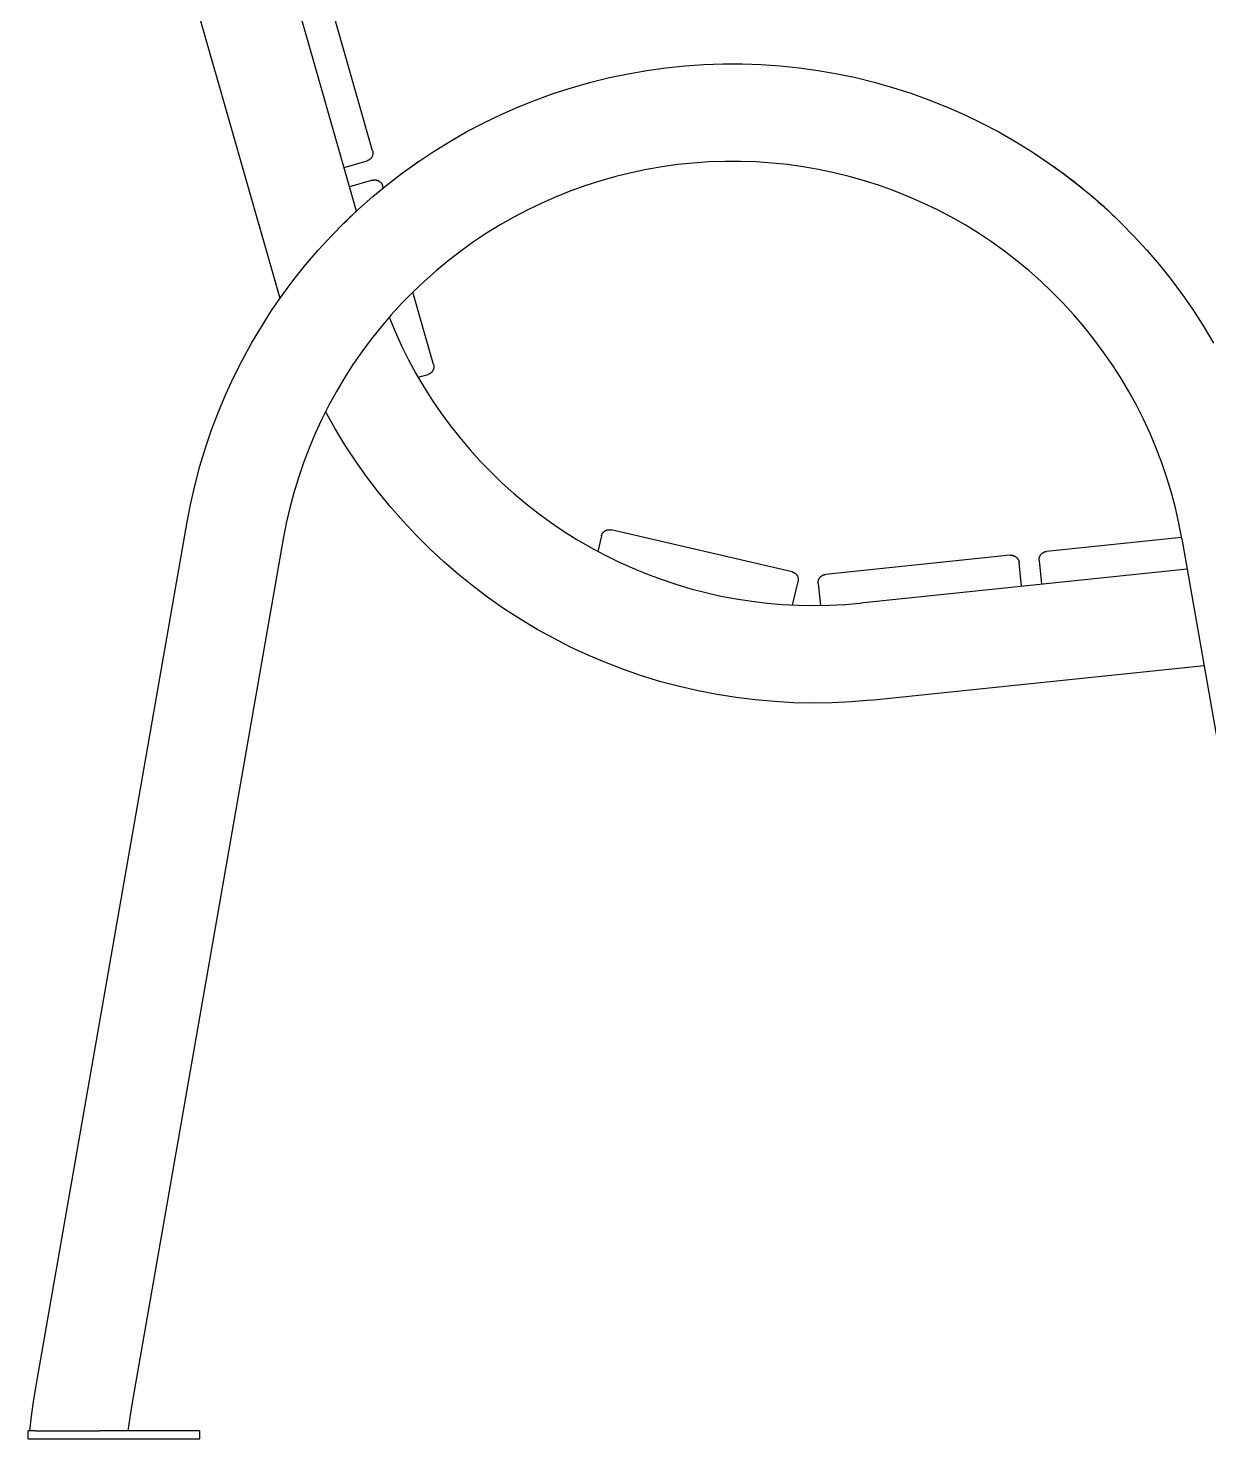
# Model space of a CAD drawing. Header units: millimetres. Extents: x -2163 to 4354, y -841 to 3711.
# Drawn here: x 1582 to 2167, y 2397 to 3096 of the extents above; entities that cross this region are included whole.
import ezdxf

# ---------------------------------------------------------------- set-up
doc = ezdxf.new("R2010")
doc.units = ezdxf.units.MM
doc.header["$MEASUREMENT"] = 0
doc.layers.add('Utwórz2D linie widoczne', color=7, linetype='Continuous', true_color=0x000000)

msp = doc.modelspace()

# ---------------------------------------------------------------- linework, layer by layer
at = {"layer": 'Utwórz2D linie widoczne'}
for p, q in [((1744.72, 3005.2), (1685.01, 3214.36)), ((1706.84, 2961.94), (1638.57, 3201.1)), ((1752.68, 3035.04), (1727.43, 3123.51)), ((1879.2, 3073.22), (1888.52, 3074.84)), ((1888.52, 3074.84), (1897.89, 3076.14)), ((1897.89, 3076.14), (1907.3, 3077.12)), ((1907.3, 3077.12), (1916.74, 3077.77)), ((1916.74, 3077.77), (1926.19, 3078.1)), ((1926.19, 3078.1), (1935.65, 3078.1)), ((1935.65, 3078.1), (1945.11, 3077.77)), ((1945.11, 3077.77), (1954.54, 3077.12)), ((1954.54, 3077.12), (1963.95, 3076.14)), ((1963.95, 3076.14), (1973.32, 3074.84)), ((1973.32, 3074.84), (1982.64, 3073.22)), ((1842.65, 3063.54), (1851.66, 3066.43)), ((1851.66, 3066.43), (1860.76, 3069.01)), ((1860.76, 3069.01), (1869.94, 3071.27)), ((1869.94, 3071.27), (1879.2, 3073.22)), ((1982.64, 3073.22), (1991.9, 3071.27)), ((1991.9, 3071.27), (2001.09, 3069.01)), ((2001.09, 3069.01), (2010.19, 3066.43)), ((2010.19, 3066.43), (2019.19, 3063.54)), ((1824.96, 3056.84), (1833.75, 3060.34)), ((1833.75, 3060.34), (1842.65, 3063.54)), ((2019.19, 3063.54), (2028.1, 3060.34)), ((2028.1, 3060.34), (2036.88, 3056.84)), ((1807.78, 3048.93), (1816.3, 3053.03)), ((1816.3, 3053.03), (1824.96, 3056.84)), ((2036.88, 3056.84), (2045.54, 3053.03)), ((2045.54, 3053.03), (2054.07, 3048.93)), ((1799.4, 3044.53), (1807.78, 3048.93)), ((2054.07, 3048.93), (2062.44, 3044.53)), ((1783.13, 3034.89), (1791.18, 3039.85)), ((1791.18, 3039.85), (1799.4, 3044.53)), ((2062.44, 3044.53), (2070.67, 3039.85)), ((2070.67, 3039.85), (2078.72, 3034.89)), ((1752.04, 3031.55), (1751.95, 3031.44)), ((1752.12, 3031.66), (1752.04, 3031.55)), ((1752.19, 3031.77), (1752.12, 3031.66)), ((1752.27, 3031.88), (1752.19, 3031.77)), ((1752.33, 3032), (1752.27, 3031.88)), ((1752.4, 3032.12), (1752.33, 3032)), ((1752.46, 3032.25), (1752.4, 3032.12)), ((1752.52, 3032.37), (1752.46, 3032.25)), ((1752.57, 3032.5), (1752.52, 3032.37)), ((1752.61, 3032.63), (1752.57, 3032.5)), ((1752.66, 3032.76), (1752.61, 3032.63)), ((1752.7, 3032.89), (1752.66, 3032.76)), ((1752.68, 3035.04), (1752.72, 3034.91)), ((1752.73, 3033.02), (1752.7, 3032.89)), ((1752.72, 3034.91), (1752.75, 3034.78)), ((1752.76, 3033.15), (1752.73, 3033.02)), ((1752.75, 3034.78), (1752.78, 3034.65)), ((1752.78, 3033.29), (1752.76, 3033.15)), ((1752.78, 3034.65), (1752.8, 3034.51)), ((1752.8, 3033.42), (1752.78, 3033.29)), ((1752.8, 3034.51), (1752.82, 3034.38)), ((1752.82, 3033.56), (1752.8, 3033.42)), ((1752.82, 3034.38), (1752.83, 3034.24)), ((1752.83, 3033.69), (1752.82, 3033.56)), ((1752.83, 3034.24), (1752.84, 3034.1)), ((1752.84, 3033.83), (1752.83, 3033.69)), ((1752.84, 3034.1), (1752.84, 3033.97)), ((1752.84, 3033.97), (1752.84, 3033.83)), ((1775.25, 3029.65), (1783.13, 3034.89)), ((2078.72, 3034.89), (2086.6, 3029.65)), ((1738.54, 3026.85), (1749.94, 3030.1)), ((1750.07, 3030.14), (1749.94, 3030.1)), ((1750.2, 3030.18), (1750.07, 3030.14)), ((1750.32, 3030.23), (1750.2, 3030.18)), ((1750.45, 3030.29), (1750.32, 3030.23)), ((1750.57, 3030.34), (1750.45, 3030.29)), ((1750.7, 3030.4), (1750.57, 3030.34)), ((1750.82, 3030.47), (1750.7, 3030.4)), ((1750.93, 3030.54), (1750.82, 3030.47)), ((1751.05, 3030.61), (1750.93, 3030.54)), ((1751.16, 3030.69), (1751.05, 3030.61)), ((1751.27, 3030.77), (1751.16, 3030.69)), ((1751.38, 3030.86), (1751.27, 3030.77)), ((1751.48, 3030.94), (1751.38, 3030.86)), ((1751.58, 3031.04), (1751.48, 3030.94)), ((1751.68, 3031.13), (1751.58, 3031.04)), ((1751.78, 3031.23), (1751.68, 3031.13)), ((1751.87, 3031.33), (1751.78, 3031.23)), ((1751.95, 3031.44), (1751.87, 3031.33)), ((1767.55, 3024.15), (1775.25, 3029.65)), ((1771.83, 3027.26), (1773.09, 3028.15)), ((1773.1, 3028.16), (1774.37, 3029.04)), ((1774.37, 3029.05), (1775.64, 3029.93)), ((1888.31, 3025.79), (1880.69, 3024.18)), ((1895.99, 3027.12), (1888.31, 3025.79)), ((1903.71, 3028.2), (1895.99, 3027.12)), ((1911.46, 3029), (1903.71, 3028.2)), ((1919.24, 3029.54), (1911.46, 3029)), ((1927.03, 3029.81), (1919.24, 3029.54)), ((1934.82, 3029.81), (1927.03, 3029.81)), ((1942.61, 3029.54), (1934.82, 3029.81)), ((1950.38, 3029), (1942.61, 3029.54)), ((1958.13, 3028.2), (1950.38, 3029)), ((1965.85, 3027.12), (1958.13, 3028.2)), ((1973.53, 3025.79), (1965.85, 3027.12)), ((1981.16, 3024.18), (1973.53, 3025.79)), ((2086.6, 3029.65), (2094.29, 3024.15)), ((2090.02, 3027.26), (2091.28, 3026.35)), ((2091.29, 3026.35), (2092.54, 3025.44)), ((2092.55, 3025.43), (2093.79, 3024.52)), ((1752.68, 3020.48), (1741.29, 3017.23)), ((1752.68, 3020.48), (1752.81, 3020.52)), ((1752.76, 3012.36), (1760.06, 3018.38)), ((1752.81, 3020.52), (1752.95, 3020.55)), ((1752.95, 3020.55), (1753.08, 3020.58)), ((1753.08, 3020.58), (1753.22, 3020.6)), ((1753.22, 3020.6), (1753.35, 3020.61)), ((1753.35, 3020.61), (1753.49, 3020.63)), ((1753.49, 3020.63), (1753.62, 3020.63)), ((1753.62, 3020.63), (1753.76, 3020.64)), ((1753.76, 3020.64), (1753.9, 3020.64)), ((1753.9, 3020.64), (1754.03, 3020.63)), ((1754.03, 3020.63), (1754.17, 3020.62)), ((1754.17, 3020.62), (1754.31, 3020.6)), ((1754.31, 3020.6), (1754.44, 3020.58)), ((1754.44, 3020.58), (1754.57, 3020.56)), ((1754.57, 3020.56), (1754.71, 3020.53)), ((1754.71, 3020.53), (1754.84, 3020.49)), ((1754.84, 3020.49), (1754.97, 3020.46)), ((1754.97, 3020.46), (1755.1, 3020.41)), ((1755.1, 3020.41), (1755.23, 3020.37)), ((1755.23, 3020.37), (1755.36, 3020.31)), ((1755.36, 3020.31), (1755.48, 3020.26)), ((1755.48, 3020.26), (1755.6, 3020.2)), ((1755.6, 3020.2), (1755.72, 3020.13)), ((1755.72, 3020.13), (1755.84, 3020.07)), ((1755.84, 3020.07), (1755.96, 3019.99)), ((1755.96, 3019.99), (1756.07, 3019.92)), ((1756.07, 3019.92), (1756.18, 3019.84)), ((1756.18, 3019.84), (1756.29, 3019.75)), ((1756.29, 3019.75), (1756.39, 3019.67)), ((1756.39, 3019.67), (1756.5, 3019.57)), ((1756.5, 3019.57), (1756.59, 3019.48)), ((1756.59, 3019.48), (1756.69, 3019.38)), ((1756.69, 3019.38), (1756.78, 3019.28)), ((1756.78, 3019.28), (1756.87, 3019.18)), ((1756.87, 3019.18), (1756.96, 3019.07)), ((1756.96, 3019.07), (1757.04, 3018.96)), ((1757.04, 3018.96), (1757.11, 3018.85)), ((1757.11, 3018.85), (1757.19, 3018.73)), ((1757.19, 3018.73), (1757.26, 3018.62)), ((1757.26, 3018.62), (1757.32, 3018.5)), ((1757.32, 3018.5), (1757.38, 3018.37)), ((1757.38, 3018.37), (1757.44, 3018.25)), ((1757.44, 3018.25), (1757.49, 3018.12)), ((1757.49, 3018.12), (1757.54, 3018)), ((1757.54, 3018), (1757.59, 3017.87)), ((1757.59, 3017.87), (1757.63, 3017.74)), ((1757.93, 3016.67), (1757.63, 3017.74)), ((1760.06, 3018.38), (1767.55, 3024.15)), ((1858.2, 3017.81), (1850.87, 3015.18)), ((1865.62, 3020.2), (1858.2, 3017.81)), ((1873.12, 3022.32), (1865.62, 3020.2)), ((1880.69, 3024.18), (1873.12, 3022.32)), ((1988.72, 3022.32), (1981.16, 3024.18)), ((1996.22, 3020.2), (1988.72, 3022.32)), ((2003.64, 3017.81), (1996.22, 3020.2)), ((2010.98, 3015.18), (2003.64, 3017.81)), ((2093.8, 3024.51), (2095.04, 3023.59)), ((2094.29, 3024.15), (2101.79, 3018.38)), ((2095.06, 3023.58), (2096.29, 3022.65)), ((2096.3, 3022.64), (2097.52, 3021.71)), ((2097.54, 3021.7), (2098.76, 3020.76)), ((2098.78, 3020.75), (2099.99, 3019.8)), ((2100.01, 3019.79), (2101.21, 3018.84)), ((2101.24, 3018.82), (2102.43, 3017.87)), ((2101.79, 3018.38), (2109.08, 3012.36)), ((2102.46, 3017.85), (2103.64, 3016.89)), ((1745.68, 3006.09), (1752.76, 3012.36)), ((1843.63, 3012.29), (1836.5, 3009.15)), ((1850.87, 3015.18), (1843.63, 3012.29)), ((2018.22, 3012.29), (2010.98, 3015.18)), ((2025.35, 3009.15), (2018.22, 3012.29)), ((2103.67, 3016.87), (2104.85, 3015.9)), ((2104.88, 3015.88), (2106.06, 3014.91)), ((2106.08, 3014.89), (2107.25, 3013.91)), ((2107.28, 3013.89), (2108.45, 3012.9)), ((2108.47, 3012.88), (2109.63, 3011.89)), ((2109.08, 3012.36), (2116.17, 3006.09)), ((2109.66, 3011.87), (2110.82, 3010.86)), ((2110.84, 3010.85), (2111.99, 3009.84)), ((1738.82, 2999.58), (1745.68, 3006.09)), ((1744.06, 3004.59), (1744.72, 3005.2)), ((1829.47, 3005.77), (1822.57, 3002.15)), ((1836.5, 3009.15), (1829.47, 3005.77)), ((2032.37, 3005.77), (2025.35, 3009.15)), ((2039.27, 3002.15), (2032.37, 3005.77)), ((2112.01, 3009.82), (2113.16, 3008.8)), ((2113.18, 3008.78), (2114.33, 3007.76)), ((2114.34, 3007.74), (2115.49, 3006.71)), ((2115.5, 3006.7), (2116.64, 3005.65)), ((2116.17, 3006.09), (2123.03, 2999.58)), ((2116.65, 3005.64), (2117.79, 3004.59)), ((2117.8, 3004.58), (2118.93, 3003.52)), ((1732.18, 2992.83), (1738.82, 2999.58)), ((1736.22, 2996.99), (1737.3, 2998.08)), ((1737.32, 2998.09), (1738.42, 2999.18)), ((1738.42, 2999.19), (1739.53, 3000.28)), ((1739.54, 3000.28), (1741.78, 3002.44)), ((1741.78, 3002.45), (1742.59, 3003.21)), ((1815.8, 2998.3), (1809.16, 2994.21)), ((1822.57, 3002.15), (1815.8, 2998.3)), ((2046.05, 2998.3), (2039.27, 3002.15)), ((2052.68, 2994.21), (2046.05, 2998.3)), ((2118.93, 3003.52), (2120.06, 3002.45)), ((2120.07, 3002.44), (2122.31, 3000.28)), ((2123.03, 2999.58), (2129.66, 2992.83)), ((1725.79, 2985.86), (1732.18, 2992.83)), ((1802.67, 2989.9), (1796.34, 2985.36)), ((1809.16, 2994.21), (1802.67, 2989.9)), ((2059.17, 2989.9), (2052.68, 2994.21)), ((2065.51, 2985.36), (2059.17, 2989.9)), ((2129.66, 2992.83), (2136.06, 2985.86)), ((1719.63, 2978.68), (1725.79, 2985.86)), ((1796.34, 2985.36), (1790.16, 2980.61)), ((2071.69, 2980.61), (2065.51, 2985.36)), ((2136.06, 2985.86), (2142.21, 2978.68)), ((1713.73, 2971.28), (1719.63, 2978.68)), ((1784.15, 2975.65), (1778.31, 2970.48)), ((1790.16, 2980.61), (1784.15, 2975.65)), ((2077.7, 2975.65), (2071.69, 2980.61)), ((2083.53, 2970.48), (2077.7, 2975.65)), ((2142.21, 2978.68), (2148.11, 2971.28)), ((1708.09, 2963.69), (1713.73, 2971.28)), ((1778.31, 2970.48), (1772.66, 2965.12)), ((2089.18, 2965.12), (2083.53, 2970.48)), ((2148.11, 2971.28), (2153.76, 2963.69)), ((1702.71, 2955.91), (1708.09, 2963.69)), ((1772.66, 2965.12), (1767.2, 2959.56)), ((1782.88, 2929.27), (1772.65, 2965.11)), ((2094.65, 2959.56), (2089.18, 2965.12)), ((2153.76, 2963.69), (2159.13, 2955.91)), ((1697.61, 2947.94), (1702.71, 2955.91)), ((1767.2, 2959.56), (1761.93, 2953.82)), ((2099.92, 2953.82), (2094.65, 2959.56)), ((2159.13, 2955.91), (2164.24, 2947.94)), ((1692.78, 2939.81), (1697.61, 2947.94)), ((1756.86, 2947.9), (1752, 2941.81)), ((1761.93, 2953.82), (1756.86, 2947.9)), ((1760.88, 2952.63), (1763.84, 2945.51)), ((2104.99, 2947.9), (2099.92, 2953.82)), ((2109.85, 2941.81), (2104.99, 2947.9)), ((2164.24, 2947.94), (2169.07, 2939.81)), ((1752, 2941.81), (1747.35, 2935.55)), ((1763.84, 2945.51), (1767.04, 2938.49)), ((2114.5, 2935.55), (2109.85, 2941.81)), ((1688.24, 2931.51), (1692.78, 2939.81)), ((1747.35, 2935.55), (1742.92, 2929.14)), ((1767.04, 2938.49), (1770.48, 2931.59)), ((2118.93, 2929.14), (2114.5, 2935.55)), ((1683.98, 2923.06), (1688.24, 2931.51)), ((1742.92, 2929.14), (1738.71, 2922.58)), ((1770.48, 2931.59), (1774.15, 2924.81)), ((1782.81, 2926.85), (1782.76, 2926.72)), ((1782.85, 2926.98), (1782.81, 2926.85)), ((1782.89, 2927.11), (1782.85, 2926.98)), ((1782.88, 2929.27), (1782.92, 2929.14)), ((1782.93, 2927.24), (1782.89, 2927.11)), ((1782.92, 2929.14), (1782.95, 2929.01)), ((1782.96, 2927.38), (1782.93, 2927.24)), ((1782.95, 2929.01), (1782.97, 2928.87)), ((1782.98, 2927.51), (1782.96, 2927.38)), ((1782.97, 2928.87), (1783, 2928.74)), ((1783, 2927.65), (1782.98, 2927.51)), ((1783, 2928.74), (1783.01, 2928.6)), ((1783.02, 2927.78), (1783, 2927.65)), ((1783.01, 2928.6), (1783.02, 2928.46)), ((1783.02, 2928.46), (1783.03, 2928.33)), ((1783.03, 2927.92), (1783.02, 2927.78)), ((1783.03, 2928.33), (1783.04, 2928.19)), ((1783.04, 2928.19), (1783.03, 2928.06)), ((1783.03, 2928.06), (1783.03, 2927.92)), ((2123.13, 2922.58), (2118.93, 2929.14)), ((1680.02, 2914.47), (1683.98, 2923.06)), ((1738.71, 2922.58), (1734.74, 2915.88)), ((1774.15, 2924.81), (1778.05, 2918.16)), ((1775.22, 2922.92), (1780.13, 2924.33)), ((1780.26, 2924.37), (1780.13, 2924.33)), ((1780.39, 2924.41), (1780.26, 2924.37)), ((1780.52, 2924.46), (1780.39, 2924.41)), ((1780.65, 2924.51), (1780.52, 2924.46)), ((1780.77, 2924.57), (1780.65, 2924.51)), ((1780.89, 2924.63), (1780.77, 2924.57)), ((1781.01, 2924.7), (1780.89, 2924.63)), ((1781.13, 2924.76), (1781.01, 2924.7)), ((1781.25, 2924.84), (1781.13, 2924.76)), ((1781.36, 2924.92), (1781.25, 2924.84)), ((1781.47, 2925), (1781.36, 2924.92)), ((1781.57, 2925.08), (1781.47, 2925)), ((1781.68, 2925.17), (1781.57, 2925.08)), ((1781.78, 2925.26), (1781.68, 2925.17)), ((1781.88, 2925.36), (1781.78, 2925.26)), ((1781.97, 2925.46), (1781.88, 2925.36)), ((1782.06, 2925.56), (1781.97, 2925.46)), ((1782.15, 2925.66), (1782.06, 2925.56)), ((1782.23, 2925.77), (1782.15, 2925.66)), ((1782.31, 2925.88), (1782.23, 2925.77)), ((1782.39, 2925.99), (1782.31, 2925.88)), ((1782.46, 2926.11), (1782.39, 2925.99)), ((1782.53, 2926.23), (1782.46, 2926.11)), ((1782.6, 2926.35), (1782.53, 2926.23)), ((1782.66, 2926.47), (1782.6, 2926.35)), ((1782.71, 2926.6), (1782.66, 2926.47)), ((1782.76, 2926.72), (1782.71, 2926.6)), ((2127.11, 2915.88), (2123.13, 2922.58)), ((1676.36, 2905.75), (1680.02, 2914.47)), ((1734.74, 2915.88), (1730.99, 2909.04)), ((1778.05, 2918.16), (1782.18, 2911.64)), ((2130.85, 2909.04), (2127.11, 2915.88)), ((1730.99, 2909.04), (1727.49, 2902.08)), ((1734.05, 2897.64), (1729.4, 2905.95)), ((1782.18, 2911.64), (1786.52, 2905.27)), ((2134.36, 2902.08), (2130.85, 2909.04)), ((1673, 2896.91), (1676.36, 2905.75)), ((1727.49, 2902.08), (1724.22, 2895.01)), ((1786.52, 2905.27), (1791.08, 2899.06)), ((1791.08, 2899.06), (1795.85, 2893)), ((2137.62, 2895.01), (2134.36, 2902.08)), ((1669.95, 2887.95), (1673, 2896.91)), ((1724.22, 2895.01), (1721.21, 2887.82)), ((1738.99, 2889.5), (1734.05, 2897.64)), ((1795.85, 2893), (1800.83, 2887.11)), ((2140.64, 2887.82), (2137.62, 2895.01)), ((1667.2, 2878.9), (1669.95, 2887.95)), ((1721.21, 2887.82), (1718.44, 2880.54)), ((1744.21, 2881.53), (1738.99, 2889.5)), ((1800.83, 2887.11), (1806, 2881.39)), ((2143.41, 2880.54), (2140.64, 2887.82)), ((1664.78, 2869.75), (1667.2, 2878.9)), ((1718.44, 2880.54), (1715.92, 2873.16)), ((1749.7, 2873.75), (1744.21, 2881.53)), ((1806, 2881.39), (1811.37, 2875.85)), ((2145.92, 2873.16), (2143.41, 2880.54)), ((1715.92, 2873.16), (1713.67, 2865.7)), ((1755.46, 2866.17), (1749.7, 2873.75)), ((1811.37, 2875.85), (1816.92, 2870.5)), ((2148.18, 2865.7), (2145.92, 2873.16)), ((1662.67, 2860.53), (1664.78, 2869.75)), ((1713.67, 2865.7), (1711.67, 2858.17)), ((1761.48, 2858.79), (1755.46, 2866.17)), ((1816.92, 2870.5), (1822.65, 2865.34)), ((1822.65, 2865.34), (1828.55, 2860.38)), ((2150.18, 2858.17), (2148.18, 2865.7)), ((1660.88, 2851.24), (1662.67, 2860.53)), ((1711.67, 2858.17), (1709.93, 2850.57)), ((1767.75, 2851.62), (1761.48, 2858.79)), ((1828.55, 2860.38), (1834.62, 2855.62)), ((2151.92, 2850.57), (2150.18, 2858.17)), ((1585.88, 2422.63), (1660.88, 2851.24)), ((1709.93, 2850.57), (1708.45, 2842.92)), ((1774.27, 2844.68), (1767.75, 2851.62)), ((1834.62, 2855.62), (1840.85, 2851.08)), ((1840.85, 2851.08), (1847.23, 2846.74)), ((2153.39, 2842.92), (2151.92, 2850.57)), ((1708.45, 2842.92), (1633.45, 2414.3)), ((1781.03, 2837.97), (1774.27, 2844.68)), ((1847.23, 2846.74), (1853.76, 2842.63)), ((1865.95, 2844.33), (1864.18, 2836.68)), ((1865.95, 2844.33), (1865.99, 2844.46)), ((1865.99, 2844.46), (1866.03, 2844.59)), ((1866.03, 2844.59), (1866.07, 2844.72)), ((1866.07, 2844.72), (1866.11, 2844.85)), ((1866.11, 2844.85), (1866.16, 2844.97)), ((1866.16, 2844.97), (1866.22, 2845.1)), ((1866.22, 2845.1), (1866.28, 2845.22)), ((1866.28, 2845.22), (1866.34, 2845.34)), ((1866.34, 2845.34), (1866.41, 2845.46)), ((1866.41, 2845.46), (1866.48, 2845.58)), ((1866.48, 2845.58), (1866.56, 2845.69)), ((1866.56, 2845.69), (1866.64, 2845.8)), ((1866.64, 2845.8), (1866.72, 2845.91)), ((1866.72, 2845.91), (1866.81, 2846.02)), ((1866.81, 2846.02), (1866.9, 2846.12)), ((1866.9, 2846.12), (1866.99, 2846.22)), ((1866.99, 2846.22), (1867.09, 2846.31)), ((1867.09, 2846.31), (1867.19, 2846.41)), ((1867.19, 2846.41), (1867.29, 2846.5)), ((1867.29, 2846.5), (1867.4, 2846.58)), ((1867.4, 2846.58), (1867.51, 2846.66)), ((1867.51, 2846.66), (1867.62, 2846.74)), ((1867.62, 2846.74), (1867.74, 2846.82)), ((1867.74, 2846.82), (1867.85, 2846.89)), ((1867.85, 2846.89), (1867.97, 2846.95)), ((1867.97, 2846.95), (1868.09, 2847.01)), ((1868.09, 2847.01), (1868.22, 2847.07)), ((1868.22, 2847.07), (1868.34, 2847.13)), ((1868.34, 2847.13), (1868.47, 2847.18)), ((1868.47, 2847.18), (1868.6, 2847.22)), ((1868.6, 2847.22), (1868.73, 2847.26)), ((1868.73, 2847.26), (1868.86, 2847.3)), ((1868.86, 2847.3), (1868.99, 2847.33)), ((1868.99, 2847.33), (1869.13, 2847.36)), ((1869.13, 2847.36), (1869.26, 2847.38)), ((1869.26, 2847.38), (1869.4, 2847.4)), ((1869.4, 2847.4), (1869.53, 2847.41)), ((1869.53, 2847.41), (1869.67, 2847.42)), ((1869.67, 2847.42), (1869.81, 2847.42)), ((1869.81, 2847.42), (1869.94, 2847.42)), ((1869.94, 2847.42), (1870.08, 2847.41)), ((1870.08, 2847.41), (1870.22, 2847.4)), ((1870.22, 2847.4), (1870.35, 2847.39)), ((1870.35, 2847.39), (1870.49, 2847.37)), ((1870.49, 2847.37), (1870.62, 2847.35)), ((1870.62, 2847.35), (1870.76, 2847.32)), ((1960.37, 2826.52), (1870.76, 2847.32)), ((2153.28, 2843.57), (2086.3, 2836.61)), ((2153.39, 2842.92), (2228.39, 2414.3)), ((1788.01, 2831.49), (1781.03, 2837.97)), ((1853.76, 2842.63), (1860.42, 2838.75)), ((1860.42, 2838.75), (1867.2, 2835.09)), ((2084.41, 2835.89), (2084.52, 2835.97)), ((2084.52, 2835.97), (2084.63, 2836.04)), ((2084.63, 2836.04), (2084.75, 2836.11)), ((2084.75, 2836.11), (2084.87, 2836.18)), ((2084.87, 2836.18), (2084.99, 2836.24)), ((2084.99, 2836.24), (2085.12, 2836.3)), ((2085.12, 2836.3), (2085.24, 2836.35)), ((2085.24, 2836.35), (2085.37, 2836.4)), ((2085.37, 2836.4), (2085.5, 2836.44)), ((2085.5, 2836.44), (2085.63, 2836.48)), ((2085.63, 2836.48), (2085.77, 2836.51)), ((2085.77, 2836.51), (2085.9, 2836.54)), ((2085.9, 2836.54), (2086.03, 2836.57)), ((2086.03, 2836.57), (2086.17, 2836.59)), ((2086.17, 2836.59), (2086.3, 2836.61)), ((1795.22, 2825.26), (1788.01, 2831.49)), ((1867.2, 2835.09), (1874.12, 2831.67)), ((1874.12, 2831.67), (1881.14, 2828.49)), ((2068.4, 2834.75), (1976.89, 2825.24)), ((2068.4, 2834.75), (2068.54, 2834.76)), ((2068.54, 2834.76), (2068.67, 2834.77)), ((2068.67, 2834.77), (2068.81, 2834.77)), ((2068.81, 2834.77), (2068.95, 2834.77)), ((2068.95, 2834.77), (2069.08, 2834.76)), ((2069.08, 2834.76), (2069.22, 2834.75)), ((2069.22, 2834.75), (2069.35, 2834.73)), ((2069.35, 2834.73), (2069.49, 2834.71)), ((2069.49, 2834.71), (2069.62, 2834.69)), ((2069.62, 2834.69), (2069.76, 2834.66)), ((2069.76, 2834.66), (2069.89, 2834.62)), ((2069.89, 2834.62), (2070.02, 2834.58)), ((2070.02, 2834.58), (2070.15, 2834.54)), ((2070.15, 2834.54), (2070.28, 2834.49)), ((2070.28, 2834.49), (2070.4, 2834.44)), ((2070.4, 2834.44), (2070.53, 2834.38)), ((2070.53, 2834.38), (2070.65, 2834.32)), ((2070.65, 2834.32), (2070.77, 2834.26)), ((2070.77, 2834.26), (2070.89, 2834.19)), ((2070.89, 2834.19), (2071, 2834.12)), ((2071, 2834.12), (2071.12, 2834.04)), ((2071.12, 2834.04), (2071.23, 2833.96)), ((2071.23, 2833.96), (2071.33, 2833.87)), ((2071.33, 2833.87), (2071.44, 2833.79)), ((2071.44, 2833.79), (2071.54, 2833.69)), ((2071.54, 2833.69), (2071.64, 2833.6)), ((2071.64, 2833.6), (2071.73, 2833.5)), ((2071.73, 2833.5), (2071.82, 2833.4)), ((2071.82, 2833.4), (2071.91, 2833.3)), ((2071.91, 2833.3), (2072, 2833.19)), ((2072, 2833.19), (2072.08, 2833.08)), ((2072.08, 2833.08), (2072.16, 2832.97)), ((2072.16, 2832.97), (2072.23, 2832.85)), ((2072.23, 2832.85), (2072.3, 2832.73)), ((2072.3, 2832.73), (2072.36, 2832.61)), ((2072.36, 2832.61), (2072.42, 2832.49)), ((2072.42, 2832.49), (2072.48, 2832.37)), ((2072.48, 2832.37), (2072.53, 2832.24)), ((2072.53, 2832.24), (2072.58, 2832.11)), ((2072.58, 2832.11), (2072.62, 2831.98)), ((2072.62, 2831.98), (2072.66, 2831.85)), ((2072.66, 2831.85), (2072.7, 2831.72)), ((2072.7, 2831.72), (2072.73, 2831.59)), ((2072.73, 2831.59), (2072.75, 2831.45)), ((2072.75, 2831.45), (2072.78, 2831.32)), ((2072.78, 2831.32), (2072.79, 2831.18)), ((2074.02, 2819.4), (2072.79, 2831.18)), ((2082.72, 2832.76), (2082.73, 2832.9)), ((2082.72, 2832.62), (2082.72, 2832.76)), ((2082.72, 2832.49), (2082.72, 2832.62)), ((2082.73, 2832.35), (2082.72, 2832.49)), ((2082.73, 2832.9), (2082.74, 2833.03)), ((2082.74, 2832.22), (2082.73, 2832.35)), ((2082.74, 2833.03), (2082.75, 2833.17)), ((2082.74, 2832.22), (2083.96, 2820.43)), ((2082.75, 2833.17), (2082.77, 2833.3)), ((2082.77, 2833.3), (2082.8, 2833.44)), ((2082.8, 2833.44), (2082.83, 2833.57)), ((2082.83, 2833.57), (2082.86, 2833.7)), ((2082.86, 2833.7), (2082.9, 2833.84)), ((2082.9, 2833.84), (2082.95, 2833.96)), ((2082.95, 2833.96), (2082.99, 2834.09)), ((2082.99, 2834.09), (2083.05, 2834.22)), ((2083.05, 2834.22), (2083.1, 2834.34)), ((2083.1, 2834.34), (2083.16, 2834.47)), ((2083.16, 2834.47), (2083.23, 2834.59)), ((2083.23, 2834.59), (2083.3, 2834.7)), ((2083.3, 2834.7), (2083.37, 2834.82)), ((2083.37, 2834.82), (2083.45, 2834.93)), ((2083.45, 2834.93), (2083.53, 2835.04)), ((2083.53, 2835.04), (2083.61, 2835.15)), ((2083.61, 2835.15), (2083.7, 2835.25)), ((2083.7, 2835.25), (2083.79, 2835.36)), ((2083.79, 2835.36), (2083.88, 2835.45)), ((2083.88, 2835.45), (2083.98, 2835.55)), ((2083.98, 2835.55), (2084.08, 2835.64)), ((2084.08, 2835.64), (2084.19, 2835.73)), ((2084.19, 2835.73), (2084.3, 2835.81)), ((2084.3, 2835.81), (2084.41, 2835.89)), ((1802.63, 2819.29), (1795.22, 2825.26)), ((1881.14, 2828.49), (1888.27, 2825.54)), ((1888.27, 2825.54), (1895.49, 2822.85)), ((1895.49, 2822.85), (1902.8, 2820.4)), ((1960.37, 2826.52), (1960.51, 2826.48)), ((1960.51, 2826.48), (1960.64, 2826.45)), ((1960.64, 2826.45), (1960.77, 2826.4)), ((1960.77, 2826.4), (1960.9, 2826.36)), ((1960.9, 2826.36), (1961.02, 2826.31)), ((1961.02, 2826.31), (1961.15, 2826.25)), ((1961.15, 2826.25), (1961.27, 2826.19)), ((1961.27, 2826.19), (1961.39, 2826.13)), ((1961.39, 2826.13), (1961.51, 2826.06)), ((1961.51, 2826.06), (1961.63, 2825.99)), ((1961.63, 2825.99), (1961.74, 2825.91)), ((1961.74, 2825.91), (1961.85, 2825.83)), ((1961.85, 2825.83), (1961.96, 2825.75)), ((1961.96, 2825.75), (1962.06, 2825.66)), ((1962.06, 2825.66), (1962.17, 2825.57)), ((1962.17, 2825.57), (1962.27, 2825.48)), ((1962.27, 2825.48), (1962.36, 2825.38)), ((1962.36, 2825.38), (1962.45, 2825.28)), ((1962.45, 2825.28), (1962.54, 2825.18)), ((1962.54, 2825.18), (1962.63, 2825.07)), ((1962.63, 2825.07), (1962.71, 2824.96)), ((1962.71, 2824.96), (1962.79, 2824.85)), ((1962.79, 2824.85), (1962.86, 2824.74)), ((1962.86, 2824.74), (1962.93, 2824.62)), ((1962.93, 2824.62), (1963, 2824.5)), ((1963, 2824.5), (1963.06, 2824.38)), ((1963.06, 2824.38), (1963.12, 2824.25)), ((1963.12, 2824.25), (1963.17, 2824.13)), ((1963.17, 2824.13), (1963.22, 2824)), ((1963.22, 2824), (1963.27, 2823.87)), ((1963.27, 2823.87), (1963.31, 2823.74)), ((1963.31, 2823.74), (1963.34, 2823.61)), ((1963.34, 2823.61), (1963.38, 2823.48)), ((1963.38, 2823.48), (1963.4, 2823.34)), ((1963.42, 2821.98), (1963.39, 2821.85)), ((1963.4, 2823.34), (1963.43, 2823.21)), ((1963.44, 2822.12), (1963.42, 2821.98)), ((1963.43, 2823.21), (1963.44, 2823.07)), ((1963.44, 2823.07), (1963.46, 2822.94)), ((1963.45, 2822.26), (1963.44, 2822.12)), ((1963.46, 2822.39), (1963.45, 2822.26)), ((1963.46, 2822.94), (1963.46, 2822.8)), ((1963.46, 2822.8), (1963.47, 2822.67)), ((1963.47, 2822.53), (1963.46, 2822.39)), ((1963.47, 2822.67), (1963.47, 2822.53)), ((1973.36, 2821.93), (1973.39, 2822.07)), ((1973.39, 2822.07), (1973.42, 2822.2)), ((1973.42, 2822.2), (1973.45, 2822.33)), ((1973.45, 2822.33), (1973.49, 2822.46)), ((1973.49, 2822.46), (1973.54, 2822.59)), ((1973.54, 2822.59), (1973.58, 2822.72)), ((1973.58, 2822.72), (1973.64, 2822.85)), ((1973.64, 2822.85), (1973.69, 2822.97)), ((1973.69, 2822.97), (1973.75, 2823.1)), ((1973.75, 2823.1), (1973.82, 2823.22)), ((1973.82, 2823.22), (1973.89, 2823.33)), ((1973.89, 2823.33), (1973.96, 2823.45)), ((1973.96, 2823.45), (1974.04, 2823.56)), ((1974.04, 2823.56), (1974.12, 2823.67)), ((1974.12, 2823.67), (1974.2, 2823.78)), ((1974.2, 2823.78), (1974.29, 2823.88)), ((1974.29, 2823.88), (1974.38, 2823.99)), ((1974.38, 2823.99), (1974.47, 2824.08)), ((1974.47, 2824.08), (1974.57, 2824.18)), ((1974.57, 2824.18), (1974.67, 2824.27)), ((1974.67, 2824.27), (1974.78, 2824.36)), ((1974.78, 2824.36), (1974.89, 2824.44)), ((1974.89, 2824.44), (1975, 2824.52)), ((1975, 2824.52), (1975.11, 2824.6)), ((1975.11, 2824.6), (1975.22, 2824.67)), ((1975.22, 2824.67), (1975.34, 2824.74)), ((1975.34, 2824.74), (1975.46, 2824.81)), ((1975.46, 2824.81), (1975.58, 2824.87)), ((1975.58, 2824.87), (1975.71, 2824.93)), ((1975.71, 2824.93), (1975.83, 2824.98)), ((1975.83, 2824.98), (1975.96, 2825.03)), ((1975.96, 2825.03), (1976.09, 2825.07)), ((1976.09, 2825.07), (1976.22, 2825.11)), ((1976.22, 2825.11), (1976.35, 2825.14)), ((1976.35, 2825.14), (1976.49, 2825.17)), ((1976.49, 2825.17), (1976.62, 2825.2)), ((1976.62, 2825.2), (1976.76, 2825.22)), ((1976.76, 2825.22), (1976.89, 2825.24)), ((2156.02, 2827.92), (1994.22, 2811.1)), ((1810.25, 2813.58), (1802.63, 2819.29)), ((1902.8, 2820.4), (1910.19, 2818.2)), ((1910.19, 2818.2), (1917.65, 2816.25)), ((1917.65, 2816.25), (1925.18, 2814.56)), ((1960.67, 2810.12), (1963.37, 2821.72)), ((1963.39, 2821.85), (1963.37, 2821.72)), ((1973.31, 2821.53), (1973.33, 2821.66)), ((1973.31, 2821.39), (1973.31, 2821.53)), ((1973.31, 2821.25), (1973.31, 2821.39)), ((1973.31, 2821.12), (1973.31, 2821.25)), ((1973.32, 2820.98), (1973.31, 2821.12)), ((1973.33, 2820.85), (1973.32, 2820.98)), ((1973.33, 2821.66), (1973.34, 2821.8)), ((1973.33, 2820.85), (1974.46, 2809.92)), ((1973.34, 2821.8), (1973.36, 2821.93)), ((1818.07, 2808.13), (1810.25, 2813.58)), ((1826.06, 2802.96), (1818.07, 2808.13)), ((1925.18, 2814.56), (1932.75, 2813.13)), ((1932.75, 2813.13), (1940.38, 2811.96)), ((1940.38, 2811.96), (1948.03, 2811.05)), ((1948.03, 2811.05), (1955.72, 2810.4)), ((1955.72, 2810.4), (1963.42, 2810.02)), ((1963.42, 2810.02), (1971.13, 2809.89)), ((1971.13, 2809.89), (1978.84, 2810.03)), ((1978.84, 2810.03), (1986.54, 2810.44)), ((1986.54, 2810.44), (1994.22, 2811.1)), ((1834.24, 2798.07), (1826.06, 2802.96)), ((1842.57, 2793.47), (1834.24, 2798.07)), ((1851.07, 2789.16), (1842.57, 2793.47)), ((1859.7, 2785.15), (1851.07, 2789.16)), ((1868.47, 2781.44), (1859.7, 2785.15)), ((1877.37, 2778.03), (1868.47, 2781.44)), ((1999.21, 2763.06), (2164.36, 2780.22)), ((1886.38, 2774.94), (1877.37, 2778.03)), ((1895.48, 2772.16), (1886.38, 2774.94)), ((1904.69, 2769.7), (1895.48, 2772.16)), ((1913.97, 2767.56), (1904.69, 2769.7)), ((1923.31, 2765.75), (1913.97, 2767.56)), ((1932.72, 2764.26), (1923.31, 2765.75)), ((1942.17, 2763.1), (1932.72, 2764.26)), ((1951.66, 2762.27), (1942.17, 2763.1)), ((1961.17, 2761.76), (1951.66, 2762.27)), ((1970.69, 2761.59), (1961.17, 2761.76)), ((1980.21, 2761.75), (1970.69, 2761.59)), ((1989.73, 2762.24), (1980.21, 2761.75)), ((1999.21, 2763.06), (1989.73, 2762.24)), ((1584.73, 2415.53), (1585.88, 2422.63)), ((1583.77, 2408.4), (1584.73, 2415.53)), ((1633.45, 2414.3), (1632.41, 2407.79)), ((1583, 2401.24), (1583.77, 2408.4)), ((1632.41, 2407.79), (1631.56, 2401.24)), ((1585.75, 2401.24), (1582.17, 2401.24)), ((1582.17, 2397.24), (1582.17, 2401.24)), ((1582.17, 2397.24), (1605.17, 2397.24)), ((1585.75, 2401.24), (1617.58, 2401.24)), ((1605.17, 2397.24), (1644.17, 2397.24)), ((1644.17, 2401.24), (1617.58, 2401.24)), ((1667.17, 2401.24), (1644.17, 2401.24)), ((1644.17, 2397.24), (1667.17, 2397.24)), ((1667.2, 2401.24), (1667.17, 2401.24)), ((1667.17, 2397.24), (1667.17, 2401.24)), ((1667.17, 2397.24), (1667.2, 2397.24)), ((1667.2, 2397.24), (1667.2, 2401.24))]:
    msp.add_line(p, q, dxfattribs=at)

doc.saveas('drawing.dxf')
